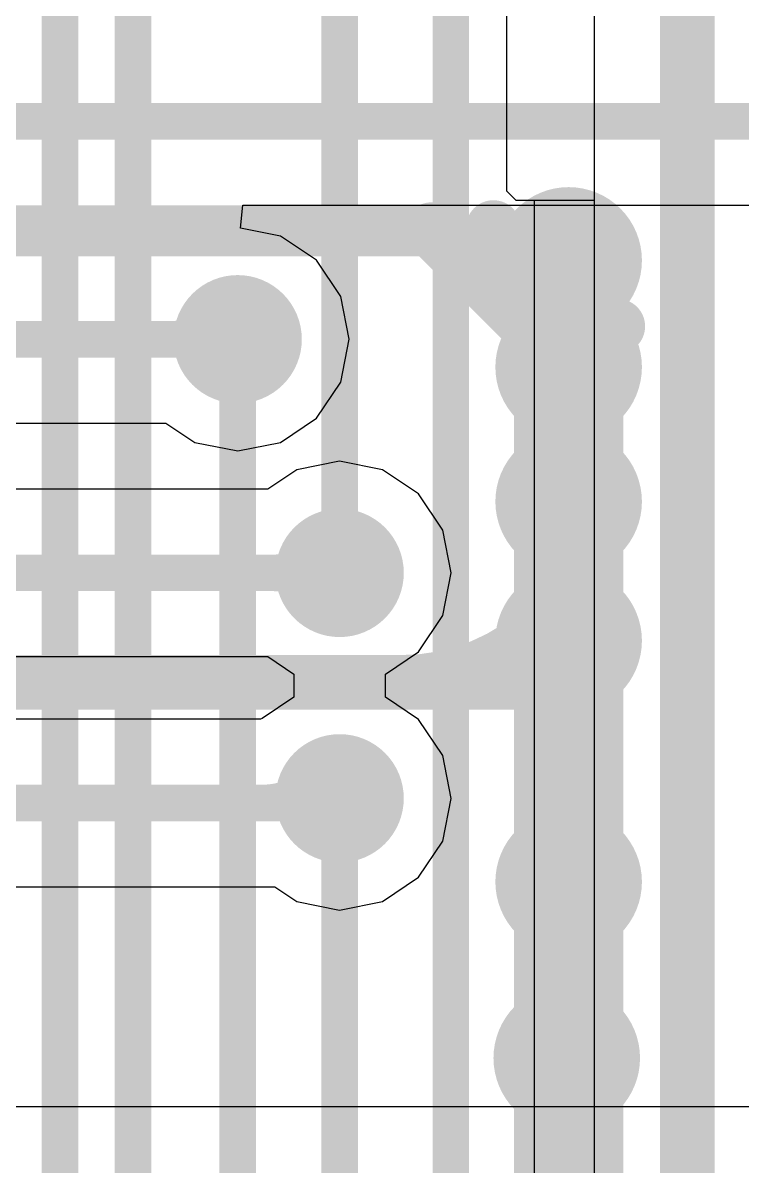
# Model space of a CAD drawing. Extents: x 81 to 196, y 150 to 213.
# Drawn here: x 98.4 to 102.34, y 184.87 to 191.13 of the extents above; entities that cross this region are included whole.
import ezdxf

# ---------------------------------------------------------------- set-up
doc = ezdxf.new("R2010")
doc.units = 0
doc.header["$MEASUREMENT"] = 0
for name, color, linetype in [('BOTTOMLAYER', 5, 'CONTINUOUS'), ('BOTTOMSOLDER', 6, 'CONTINUOUS'), ('MULTILAYER', 9, 'CONTINUOUS'), ('TOPLAYER', 1, 'CONTINUOUS')]:
    doc.layers.add(name, color=color, linetype=linetype)

msp = doc.modelspace()

# ---------------------------------------------------------------- linework, layer by layer
at = {"layer": 'BOTTOMLAYER'}
for p, q in [((99.593652, 190.006623), (99.6061, 190.133011)), ((99.6061, 190.133011), (103.951159, 190.133011)), ((99.811883, 189.963214), (99.593652, 190.006623)), ((100.010349, 189.830601), (99.811883, 189.963214)), ((100.142962, 189.632135), (100.010349, 189.830601)), ((100.189528, 189.398026), (100.142962, 189.632135)), ((100.142962, 189.163917), (100.189528, 189.398026)), ((100.010349, 188.965451), (100.142962, 189.163917)), ((88.69616, 188.939211), (99.18447, 188.939211)), ((99.18447, 188.939211), (99.343665, 188.832838)), ((99.811883, 188.832838), (100.010349, 188.965451)), ((99.343665, 188.832838), (99.577774, 188.786272)), ((99.577774, 188.786272), (99.811883, 188.832838)), ((99.902465, 188.683613), (99.74327, 188.57724)), ((100.136574, 188.730179), (99.902465, 188.683613)), ((100.370683, 188.683613), (100.136574, 188.730179)), ((100.569149, 188.550999), (100.370683, 188.683613)), ((99.74327, 188.57724), (88.745124, 188.57724)), ((100.701762, 188.352534), (100.569149, 188.550999)), ((100.748328, 188.118425), (100.701762, 188.352534)), ((100.701762, 187.884316), (100.748328, 188.118425)), ((100.569149, 187.68585), (100.701762, 187.884316)), ((100.387429, 187.564425), (100.569149, 187.68585)), ((88.833574, 187.659609), (99.74327, 187.659609)), ((99.74327, 187.659609), (99.885719, 187.564425)), ((99.885719, 187.564425), (99.885719, 187.437425)), ((100.387429, 187.437425), (100.387429, 187.564425)), ((99.885719, 187.437425), (99.712216, 187.32149)), ((100.569149, 187.316001), (100.387429, 187.437425)), ((99.702259, 187.316841), (88.833574, 187.316841)), ((99.702524, 187.317479), (99.702259, 187.316841)), ((99.702526, 187.317476), (99.702524, 187.317479)), ((99.712216, 187.32149), (99.702526, 187.317476)), ((100.701762, 187.117535), (100.569149, 187.316001)), ((100.748328, 186.883426), (100.701762, 187.117535)), ((100.701762, 186.649317), (100.748328, 186.883426)), ((100.569149, 186.450851), (100.701762, 186.649317)), ((100.370683, 186.318238), (100.569149, 186.450851)), ((88.833574, 186.399211), (99.781284, 186.399211)), ((99.781284, 186.399211), (99.902465, 186.318238)), ((99.902465, 186.318238), (100.136574, 186.271672)), ((100.136574, 186.271672), (100.370683, 186.318238)), ((103.951159, 185.193823), (94.381175, 185.193823))]:
    msp.add_line(p, q, dxfattribs=at)
for points, const_width in [([(105.72498, 190.591826), (97.647374, 190.591826)], 0.2), ([(100.639177, 189.991827), (97.028173, 189.991827)], 0.279999), ([(101.391575, 189.245626), (100.639177, 189.998025)], 0.299999), ([(99.577774, 189.398026), (86.801168, 189.398026)], 0.2), ([(100.136574, 188.118425), (88.671573, 188.118425)], 0.2), ([(101.162975, 187.518426), (101.391575, 187.747026)], 0.299999), ([(101.162975, 187.518426), (96.453574, 187.518426)], 0.299999), ([(100.136574, 186.858026), (86.801168, 186.858026)], 0.2)]:
    msp.add_lwpolyline(points, dxfattribs=dict(at, const_width=const_width))
for points, const_width in [([(101.301885, 189.950057, -0.372503), (100.639189, 189.998015)], 0.299999), ([(101.061187, 189.576019, -0.308381), (100.979072, 190.009661)], 0.299999), ([(101.372424, 189.26478, -0.308381), (101.254075, 189.88977)], 0.299999), ([(101.481265, 189.709595, -0.372503), (100.884416, 189.752785)], 0.299999), ([(101.660643, 189.469133, -0.372503), (101.129643, 189.507558)], 0.299999), ([(101.13551, 189.501691, -0.198912), (101.241576, 189.245626)], 0.299999), ([(101.391575, 189.395626, -0.198912), (101.13551, 189.501691)], 0.299999), ([(101.13551, 189.501691, -0.198912), (101.241576, 189.245626)], 0.299999), ([(101.391575, 189.395626, -0.198912), (101.13551, 189.501691)], 0.299999), ([(101.13551, 189.501691, -0.198912), (101.241576, 189.245626)], 0.299999), ([(101.391575, 189.395626, -0.198912), (101.13551, 189.501691)], 0.299999), ([(101.13551, 189.501691, -0.198912), (101.241576, 189.245626)], 0.299999), ([(101.391575, 189.395626, -0.198912), (101.13551, 189.501691)], 0.299999), ([(101.391575, 189.395626, -0.198912), (101.13551, 189.501691)], 0.299999), ([(101.13551, 189.501691, -0.198912), (101.241576, 189.245626)], 0.299999), ([(101.391575, 189.395626, -0.198912), (101.13551, 189.501691)], 0.299999), ([(101.13551, 189.501691, -0.198912), (101.241576, 189.245626)], 0.299999), ([(101.391575, 189.395626, -0.198912), (101.13551, 189.501691)], 0.299999), ([(101.13551, 189.501691, -0.198912), (101.241576, 189.245626)], 0.299999), ([(101.391575, 189.395626, -0.198912), (101.13551, 189.501691)], 0.299999), ([(101.13551, 189.501691, -0.198912), (101.241576, 189.245626)], 0.299999), ([(101.391575, 189.395626, -0.198912), (101.13551, 189.501691)], 0.299999), ([(101.13551, 189.501691, -0.198912), (101.241576, 189.245626)], 0.299999), ([(101.391575, 189.395626, -0.198912), (101.13551, 189.501691)], 0.299999), ([(101.13551, 189.501691, -0.198912), (101.241576, 189.245626)], 0.299999), ([(99.471709, 189.504091, -0.198912), (99.215644, 189.398026)], 0.2), ([(99.471709, 189.504091, -0.198912), (99.215644, 189.398026)], 0.2), ([(99.471709, 189.504091, -0.198912), (99.215644, 189.398026)], 0.2), ([(99.471709, 189.504091, -0.198912), (99.215644, 189.398026)], 0.2), ([(99.471709, 189.504091, -0.198912), (99.215644, 189.398026)], 0.2), ([(99.471709, 189.504091, -0.198912), (99.215644, 189.398026)], 0.2), ([(99.471709, 189.504091, -0.198912), (99.215644, 189.398026)], 0.2), ([(99.471709, 189.504091, -0.198912), (99.215644, 189.398026)], 0.2), ([(99.471709, 189.504091, -0.198912), (99.215644, 189.398026)], 0.2), ([(99.471709, 189.504091, -0.198912), (99.215644, 189.398026)], 0.2), ([(99.215644, 189.398026, -0.198912), (99.471709, 189.291961)], 0.2), ([(99.215644, 189.398026, -0.198912), (99.471709, 189.291961)], 0.2), ([(99.215644, 189.398026, -0.198912), (99.471709, 189.291961)], 0.2), ([(99.215644, 189.398026, -0.198912), (99.471709, 189.291961)], 0.2), ([(99.215644, 189.398026, -0.198912), (99.471709, 189.291961)], 0.2), ([(99.215644, 189.398026, -0.198912), (99.471709, 189.291961)], 0.2), ([(99.215644, 189.398026, -0.198912), (99.471709, 189.291961)], 0.2), ([(99.215644, 189.398026, -0.198912), (99.471709, 189.291961)], 0.2), ([(99.215644, 189.398026, -0.198912), (99.471709, 189.291961)], 0.2), ([(99.215644, 189.398026, -0.198912), (99.471709, 189.291961)], 0.2), ([(100.030509, 188.22449, -0.198912), (99.774444, 188.118425)], 0.2), ([(100.030509, 188.22449, -0.198912), (99.774444, 188.118425)], 0.2), ([(100.030509, 188.22449, -0.198912), (99.774444, 188.118425)], 0.2), ([(100.030509, 188.22449, -0.198912), (99.774444, 188.118425)], 0.2), ([(100.030509, 188.22449, -0.198912), (99.774444, 188.118425)], 0.2), ([(100.030509, 188.22449, -0.198912), (99.774444, 188.118425)], 0.2), ([(100.030509, 188.22449, -0.198912), (99.774444, 188.118425)], 0.2), ([(99.774444, 188.118425, -0.198912), (100.030509, 188.012359)], 0.2), ([(99.774444, 188.118425, -0.198912), (100.030509, 188.012359)], 0.2), ([(99.774444, 188.118425, -0.198912), (100.030509, 188.012359)], 0.2), ([(99.774444, 188.118425, -0.198912), (100.030509, 188.012359)], 0.2), ([(99.774444, 188.118425, -0.198912), (100.030509, 188.012359)], 0.2), ([(99.774444, 188.118425, -0.198912), (100.030509, 188.012359)], 0.2), ([(99.774444, 188.118425, -0.198912), (100.030509, 188.012359)], 0.2), ([(101.28551, 187.853091, -0.198912), (100.477554, 187.518426)], 0.299999), ([(101.28551, 187.853091, -0.198912), (100.477554, 187.518426)], 0.299999), ([(101.28551, 187.853091, -0.198912), (100.477554, 187.518426)], 0.299999), ([(101.28551, 187.853091, -0.198912), (100.477554, 187.518426)], 0.299999), ([(101.28551, 187.853091, -0.198912), (100.477554, 187.518426)], 0.299999), ([(101.28551, 187.853091, -0.198912), (100.477554, 187.518426)], 0.299999), ([(101.28551, 187.853091, -0.198912), (100.477554, 187.518426)], 0.299999), ([(101.28551, 187.853091, -0.198912), (100.477554, 187.518426)], 0.299999), ([(100.030509, 186.989491, -0.198912), (99.71312, 186.858026)], 0.2), ([(100.030509, 186.989491, -0.198912), (99.71312, 186.858026)], 0.2), ([(100.030509, 186.989491, -0.198912), (99.71312, 186.858026)], 0.2), ([(100.030509, 186.989491, -0.198912), (99.71312, 186.858026)], 0.2), ([(100.030509, 186.989491, -0.198912), (99.71312, 186.858026)], 0.2), ([(100.030509, 186.989491, -0.198912), (99.71312, 186.858026)], 0.2), ([(100.030509, 186.989491, -0.198912), (99.71312, 186.858026)], 0.2), ([(100.030509, 186.989491, -0.198912), (99.71312, 186.858026)], 0.2), ([(100.030509, 186.989491, -0.198912), (99.71312, 186.858026)], 0.2), ([(100.030509, 186.989491, -0.198912), (99.71312, 186.858026)], 0.2), ([(99.835764, 186.858026, -0.198912), (100.030509, 186.777361)], 0.2), ([(99.835764, 186.858026, -0.198912), (100.030509, 186.777361)], 0.2), ([(99.835764, 186.858026, -0.198912), (100.030509, 186.777361)], 0.2), ([(99.835764, 186.858026, -0.198912), (100.030509, 186.777361)], 0.2), ([(99.835764, 186.858026, -0.198912), (100.030509, 186.777361)], 0.2), ([(99.835764, 186.858026, -0.198912), (100.030509, 186.777361)], 0.2), ([(99.835764, 186.858026, -0.198912), (100.030509, 186.777361)], 0.2), ([(99.835764, 186.858026, -0.198912), (100.030509, 186.777361)], 0.2), ([(99.835764, 186.858026, -0.198912), (100.030509, 186.777361)], 0.2), ([(99.835764, 186.858026, -0.198912), (100.030509, 186.777361)], 0.2)]:
    msp.add_lwpolyline(points, format="xyb", dxfattribs=dict(at, const_width=const_width))
for points, const_width in [([(100.639189, 189.923016, 1), (100.639189, 190.073013, 1)], 0.15), ([(100.979072, 189.934662, 1), (100.979072, 190.084659, 1)], 0.15), ([(101.391575, 189.679826, 1), (101.391575, 189.979826, 1)], 0.299999), ([(101.301885, 189.875058, 1), (101.301885, 190.025055, 1)], 0.15), ([(101.254075, 189.814771, 1), (101.254075, 189.964769, 1)], 0.15), ([(100.884416, 189.677787, 1), (100.884416, 189.827784, 1)], 0.15), ([(101.481265, 189.634597, 1), (101.481265, 189.784594, 1)], 0.15), ([(101.061187, 189.50102, 1), (101.061187, 189.651018, 1)], 0.15), ([(99.577774, 189.273028, 1), (99.577774, 189.523024, 1)], 0.249999), ([(101.129643, 189.43256, 1), (101.129643, 189.582557, 1)], 0.15), ([(101.13551, 189.426692, 1), (101.13551, 189.57669, 1)], 0.15), ([(101.13551, 189.426692, 1), (101.13551, 189.57669, 1)], 0.15), ([(101.13551, 189.426692, 1), (101.13551, 189.57669, 1)], 0.15), ([(101.13551, 189.426692, 1), (101.13551, 189.57669, 1)], 0.15), ([(101.13551, 189.426692, 1), (101.13551, 189.57669, 1)], 0.15), ([(101.13551, 189.426692, 1), (101.13551, 189.57669, 1)], 0.15), ([(101.13551, 189.426692, 1), (101.13551, 189.57669, 1)], 0.15), ([(101.13551, 189.426692, 1), (101.13551, 189.57669, 1)], 0.15), ([(101.13551, 189.426692, 1), (101.13551, 189.57669, 1)], 0.15), ([(101.13551, 189.426692, 1), (101.13551, 189.57669, 1)], 0.15), ([(101.13551, 189.426692, 1), (101.13551, 189.57669, 1)], 0.15), ([(101.13551, 189.426692, 1), (101.13551, 189.57669, 1)], 0.15), ([(101.13551, 189.426692, 1), (101.13551, 189.57669, 1)], 0.15), ([(101.13551, 189.426692, 1), (101.13551, 189.57669, 1)], 0.15), ([(101.13551, 189.426692, 1), (101.13551, 189.57669, 1)], 0.15), ([(101.13551, 189.426692, 1), (101.13551, 189.57669, 1)], 0.15), ([(101.13551, 189.426692, 1), (101.13551, 189.57669, 1)], 0.15), ([(101.13551, 189.426692, 1), (101.13551, 189.57669, 1)], 0.15), ([(101.13551, 189.426692, 1), (101.13551, 189.57669, 1)], 0.15), ([(101.13551, 189.426692, 1), (101.13551, 189.57669, 1)], 0.15), ([(99.471709, 189.454091, 1), (99.471709, 189.554091, 1)], 0.1), ([(99.471709, 189.454091, 1), (99.471709, 189.554091, 1)], 0.1), ([(99.471709, 189.454091, 1), (99.471709, 189.554091, 1)], 0.1), ([(99.471709, 189.454091, 1), (99.471709, 189.554091, 1)], 0.1), ([(99.471709, 189.454091, 1), (99.471709, 189.554091, 1)], 0.1), ([(99.471709, 189.454091, 1), (99.471709, 189.554091, 1)], 0.1), ([(99.471709, 189.454091, 1), (99.471709, 189.554091, 1)], 0.1), ([(99.471709, 189.454091, 1), (99.471709, 189.554091, 1)], 0.1), ([(99.471709, 189.454091, 1), (99.471709, 189.554091, 1)], 0.1), ([(99.471709, 189.454091, 1), (99.471709, 189.554091, 1)], 0.1), ([(101.660643, 189.394135, 1), (101.660643, 189.544132, 1)], 0.15), ([(99.215644, 189.348026, 1), (99.215644, 189.448026, 1)], 0.1), ([(99.215644, 189.348026, 1), (99.215644, 189.448026, 1)], 0.1), ([(99.215644, 189.348026, 1), (99.215644, 189.448026, 1)], 0.1), ([(99.215644, 189.348026, 1), (99.215644, 189.448026, 1)], 0.1), ([(99.215644, 189.348026, 1), (99.215644, 189.448026, 1)], 0.1), ([(99.215644, 189.348026, 1), (99.215644, 189.448026, 1)], 0.1), ([(99.215644, 189.348026, 1), (99.215644, 189.448026, 1)], 0.1), ([(99.215644, 189.348026, 1), (99.215644, 189.448026, 1)], 0.1), ([(99.215644, 189.348026, 1), (99.215644, 189.448026, 1)], 0.1), ([(99.215644, 189.348026, 1), (99.215644, 189.448026, 1)], 0.1), ([(99.215644, 189.348026, 1), (99.215644, 189.448026, 1)], 0.1), ([(99.215644, 189.348026, 1), (99.215644, 189.448026, 1)], 0.1), ([(99.215644, 189.348026, 1), (99.215644, 189.448026, 1)], 0.1), ([(99.215644, 189.348026, 1), (99.215644, 189.448026, 1)], 0.1), ([(99.215644, 189.348026, 1), (99.215644, 189.448026, 1)], 0.1), ([(99.215644, 189.348026, 1), (99.215644, 189.448026, 1)], 0.1), ([(99.215644, 189.348026, 1), (99.215644, 189.448026, 1)], 0.1), ([(99.215644, 189.348026, 1), (99.215644, 189.448026, 1)], 0.1), ([(99.215644, 189.348026, 1), (99.215644, 189.448026, 1)], 0.1), ([(99.215644, 189.348026, 1), (99.215644, 189.448026, 1)], 0.1), ([(101.391575, 189.095626, 1), (101.391575, 189.395626, 1)], 0.299999), ([(101.391575, 189.320627, 1), (101.391575, 189.470624, 1)], 0.15), ([(101.391575, 189.320627, 1), (101.391575, 189.470624, 1)], 0.15), ([(101.391575, 189.320627, 1), (101.391575, 189.470624, 1)], 0.15), ([(101.391575, 189.320627, 1), (101.391575, 189.470624, 1)], 0.15), ([(101.391575, 189.320627, 1), (101.391575, 189.470624, 1)], 0.15), ([(101.391575, 189.320627, 1), (101.391575, 189.470624, 1)], 0.15), ([(101.391575, 189.320627, 1), (101.391575, 189.470624, 1)], 0.15), ([(101.391575, 189.320627, 1), (101.391575, 189.470624, 1)], 0.15), ([(101.391575, 189.320627, 1), (101.391575, 189.470624, 1)], 0.15), ([(101.391575, 189.320627, 1), (101.391575, 189.470624, 1)], 0.15), ([(99.471709, 189.241961, 1), (99.471709, 189.341961, 1)], 0.1), ([(99.471709, 189.241961, 1), (99.471709, 189.341961, 1)], 0.1), ([(99.471709, 189.241961, 1), (99.471709, 189.341961, 1)], 0.1), ([(99.471709, 189.241961, 1), (99.471709, 189.341961, 1)], 0.1), ([(99.471709, 189.241961, 1), (99.471709, 189.341961, 1)], 0.1), ([(99.471709, 189.241961, 1), (99.471709, 189.341961, 1)], 0.1), ([(99.471709, 189.241961, 1), (99.471709, 189.341961, 1)], 0.1), ([(99.471709, 189.241961, 1), (99.471709, 189.341961, 1)], 0.1), ([(99.471709, 189.241961, 1), (99.471709, 189.341961, 1)], 0.1), ([(99.471709, 189.241961, 1), (99.471709, 189.341961, 1)], 0.1), ([(101.241576, 189.170627, 1), (101.241576, 189.320625, 1)], 0.15), ([(101.241576, 189.170627, 1), (101.241576, 189.320625, 1)], 0.15), ([(101.241576, 189.170627, 1), (101.241576, 189.320625, 1)], 0.15), ([(101.241576, 189.170627, 1), (101.241576, 189.320625, 1)], 0.15), ([(101.241576, 189.170627, 1), (101.241576, 189.320625, 1)], 0.15), ([(101.241576, 189.170627, 1), (101.241576, 189.320625, 1)], 0.15), ([(101.241576, 189.170627, 1), (101.241576, 189.320625, 1)], 0.15), ([(101.241576, 189.170627, 1), (101.241576, 189.320625, 1)], 0.15), ([(101.241576, 189.170627, 1), (101.241576, 189.320625, 1)], 0.15), ([(101.241576, 189.170627, 1), (101.241576, 189.320625, 1)], 0.15), ([(101.372424, 189.189782, 1), (101.372424, 189.339779, 1)], 0.15), ([(100.136574, 187.993426, 1), (100.136574, 188.243423, 1)], 0.249999), ([(100.030509, 188.17449, 1), (100.030509, 188.27449, 1)], 0.1), ([(100.030509, 188.17449, 1), (100.030509, 188.27449, 1)], 0.1), ([(100.030509, 188.17449, 1), (100.030509, 188.27449, 1)], 0.1), ([(100.030509, 188.17449, 1), (100.030509, 188.27449, 1)], 0.1), ([(100.030509, 188.17449, 1), (100.030509, 188.27449, 1)], 0.1), ([(100.030509, 188.17449, 1), (100.030509, 188.27449, 1)], 0.1), ([(100.030509, 188.17449, 1), (100.030509, 188.27449, 1)], 0.1), ([(99.774444, 188.068425, 1), (99.774444, 188.168425, 1)], 0.1), ([(99.774444, 188.068425, 1), (99.774444, 188.168425, 1)], 0.1), ([(99.774444, 188.068425, 1), (99.774444, 188.168425, 1)], 0.1), ([(99.774444, 188.068425, 1), (99.774444, 188.168425, 1)], 0.1), ([(99.774444, 188.068425, 1), (99.774444, 188.168425, 1)], 0.1), ([(99.774444, 188.068425, 1), (99.774444, 188.168425, 1)], 0.1), ([(99.774444, 188.068425, 1), (99.774444, 188.168425, 1)], 0.1), ([(99.774444, 188.068425, 1), (99.774444, 188.168425, 1)], 0.1), ([(99.774444, 188.068425, 1), (99.774444, 188.168425, 1)], 0.1), ([(99.774444, 188.068425, 1), (99.774444, 188.168425, 1)], 0.1), ([(99.774444, 188.068425, 1), (99.774444, 188.168425, 1)], 0.1), ([(99.774444, 188.068425, 1), (99.774444, 188.168425, 1)], 0.1), ([(99.774444, 188.068425, 1), (99.774444, 188.168425, 1)], 0.1), ([(99.774444, 188.068425, 1), (99.774444, 188.168425, 1)], 0.1), ([(100.030509, 187.96236, 1), (100.030509, 188.062359, 1)], 0.1), ([(100.030509, 187.96236, 1), (100.030509, 188.062359, 1)], 0.1), ([(100.030509, 187.96236, 1), (100.030509, 188.062359, 1)], 0.1), ([(100.030509, 187.96236, 1), (100.030509, 188.062359, 1)], 0.1), ([(100.030509, 187.96236, 1), (100.030509, 188.062359, 1)], 0.1), ([(100.030509, 187.96236, 1), (100.030509, 188.062359, 1)], 0.1), ([(100.030509, 187.96236, 1), (100.030509, 188.062359, 1)], 0.1), ([(101.391575, 187.597026, 1), (101.391575, 187.897026, 1)], 0.299999), ([(101.28551, 187.778093, 1), (101.28551, 187.92809, 1)], 0.15), ([(101.28551, 187.778093, 1), (101.28551, 187.92809, 1)], 0.15), ([(101.28551, 187.778093, 1), (101.28551, 187.92809, 1)], 0.15), ([(101.28551, 187.778093, 1), (101.28551, 187.92809, 1)], 0.15), ([(101.28551, 187.778093, 1), (101.28551, 187.92809, 1)], 0.15), ([(101.28551, 187.778093, 1), (101.28551, 187.92809, 1)], 0.15), ([(101.28551, 187.778093, 1), (101.28551, 187.92809, 1)], 0.15), ([(101.28551, 187.778093, 1), (101.28551, 187.92809, 1)], 0.15), ([(100.477554, 187.443427, 1), (100.477554, 187.593425, 1)], 0.15), ([(100.477554, 187.443427, 1), (100.477554, 187.593425, 1)], 0.15), ([(100.477554, 187.443427, 1), (100.477554, 187.593425, 1)], 0.15), ([(100.477554, 187.443427, 1), (100.477554, 187.593425, 1)], 0.15), ([(100.477554, 187.443427, 1), (100.477554, 187.593425, 1)], 0.15), ([(100.477554, 187.443427, 1), (100.477554, 187.593425, 1)], 0.15), ([(100.477554, 187.443427, 1), (100.477554, 187.593425, 1)], 0.15), ([(100.477554, 187.443427, 1), (100.477554, 187.593425, 1)], 0.15), ([(100.136574, 186.758428, 1), (100.136574, 187.008424, 1)], 0.249999), ([(100.030509, 186.939491, 1), (100.030509, 187.039491, 1)], 0.1), ([(100.030509, 186.939491, 1), (100.030509, 187.039491, 1)], 0.1), ([(100.030509, 186.939491, 1), (100.030509, 187.039491, 1)], 0.1), ([(100.030509, 186.939491, 1), (100.030509, 187.039491, 1)], 0.1), ([(100.030509, 186.939491, 1), (100.030509, 187.039491, 1)], 0.1), ([(100.030509, 186.939491, 1), (100.030509, 187.039491, 1)], 0.1), ([(100.030509, 186.939491, 1), (100.030509, 187.039491, 1)], 0.1), ([(100.030509, 186.939491, 1), (100.030509, 187.039491, 1)], 0.1), ([(100.030509, 186.939491, 1), (100.030509, 187.039491, 1)], 0.1), ([(100.030509, 186.939491, 1), (100.030509, 187.039491, 1)], 0.1), ([(99.71312, 186.808026, 1), (99.71312, 186.908026, 1)], 0.1), ([(99.71312, 186.808026, 1), (99.71312, 186.908026, 1)], 0.1), ([(99.71312, 186.808026, 1), (99.71312, 186.908026, 1)], 0.1), ([(99.71312, 186.808026, 1), (99.71312, 186.908026, 1)], 0.1), ([(99.71312, 186.808026, 1), (99.71312, 186.908026, 1)], 0.1), ([(99.71312, 186.808026, 1), (99.71312, 186.908026, 1)], 0.1), ([(99.71312, 186.808026, 1), (99.71312, 186.908026, 1)], 0.1), ([(99.71312, 186.808026, 1), (99.71312, 186.908026, 1)], 0.1), ([(99.71312, 186.808026, 1), (99.71312, 186.908026, 1)], 0.1), ([(99.71312, 186.808026, 1), (99.71312, 186.908026, 1)], 0.1), ([(99.835764, 186.808026, 1), (99.835764, 186.908026, 1)], 0.1), ([(99.835764, 186.808026, 1), (99.835764, 186.908026, 1)], 0.1), ([(99.835764, 186.808026, 1), (99.835764, 186.908026, 1)], 0.1), ([(99.835764, 186.808026, 1), (99.835764, 186.908026, 1)], 0.1), ([(99.835764, 186.808026, 1), (99.835764, 186.908026, 1)], 0.1), ([(99.835764, 186.808026, 1), (99.835764, 186.908026, 1)], 0.1), ([(99.835764, 186.808026, 1), (99.835764, 186.908026, 1)], 0.1), ([(99.835764, 186.808026, 1), (99.835764, 186.908026, 1)], 0.1), ([(99.835764, 186.808026, 1), (99.835764, 186.908026, 1)], 0.1), ([(99.835764, 186.808026, 1), (99.835764, 186.908026, 1)], 0.1), ([(100.030509, 186.727361, 1), (100.030509, 186.827361, 1)], 0.1), ([(100.030509, 186.727361, 1), (100.030509, 186.827361, 1)], 0.1), ([(100.030509, 186.727361, 1), (100.030509, 186.827361, 1)], 0.1), ([(100.030509, 186.727361, 1), (100.030509, 186.827361, 1)], 0.1), ([(100.030509, 186.727361, 1), (100.030509, 186.827361, 1)], 0.1), ([(100.030509, 186.727361, 1), (100.030509, 186.827361, 1)], 0.1), ([(100.030509, 186.727361, 1), (100.030509, 186.827361, 1)], 0.1), ([(100.030509, 186.727361, 1), (100.030509, 186.827361, 1)], 0.1), ([(100.030509, 186.727361, 1), (100.030509, 186.827361, 1)], 0.1), ([(100.030509, 186.727361, 1), (100.030509, 186.827361, 1)], 0.1)]:
    msp.add_lwpolyline(points, format="xyb", close=True, dxfattribs=dict(at, const_width=const_width))
at = {"layer": 'BOTTOMSOLDER'}
for points, const_width in [([(101.391575, 189.629026, 1), (101.391575, 190.030626, 1)], 0.401599), ([(99.577774, 189.222228, 1), (99.577774, 189.573824, 1)], 0.351599), ([(101.391575, 189.044826, 1), (101.391575, 189.446426, 1)], 0.401599), ([(101.391575, 188.308226, 1), (101.391575, 188.709826, 1)], 0.401599), ([(100.136574, 187.942626, 1), (100.136574, 188.294223, 1)], 0.351599), ([(101.391575, 187.546226, 1), (101.391575, 187.947826, 1)], 0.401599), ([(100.136574, 186.707628, 1), (100.136574, 187.059224, 1)], 0.351599), ([(101.391575, 186.225426, 1), (101.391575, 186.627026, 1)], 0.401599), ([(101.381174, 185.260226, 1), (101.381174, 185.661826, 1)], 0.401599)]:
    msp.add_lwpolyline(points, format="xyb", close=True, dxfattribs=dict(at, const_width=const_width))
at = {"layer": 'MULTILAYER'}
for points, const_width in [([(101.391575, 189.679826, 1), (101.391575, 189.979826, 1)], 0.299999), ([(99.577774, 189.273028, 1), (99.577774, 189.523024, 1)], 0.249999), ([(101.391575, 189.095626, 1), (101.391575, 189.395626, 1)], 0.299999), ([(100.136574, 187.993426, 1), (100.136574, 188.243423, 1)], 0.249999), ([(101.391575, 187.597026, 1), (101.391575, 187.897026, 1)], 0.299999), ([(100.136574, 186.758428, 1), (100.136574, 187.008424, 1)], 0.249999)]:
    msp.add_lwpolyline(points, format="xyb", close=True, dxfattribs=dict(at, const_width=const_width))
at = {"layer": 'TOPLAYER'}
for p, q in [((101.050974, 191.760226), (101.050974, 190.210826)), ((101.533574, 190.160026), (101.533574, 191.608966)), ((101.050974, 190.210826), (101.101774, 190.160026)), ((101.101774, 190.160026), (101.533574, 190.160026)), ((101.204989, 190.160026), (101.531778, 190.160026)), ((101.204989, 181.561674), (101.204989, 190.160026)), ((101.531778, 190.160026), (101.531778, 182.717826))]:
    msp.add_line(p, q, dxfattribs=at)
for points, const_width in [([(98.603773, 180.75231), (98.603773, 194.097026)], 0.2), ([(100.136574, 188.118425), (100.136574, 194.122426)], 0.2), ([(99.003772, 180.917995), (99.003772, 193.243624)], 0.2), ([(100.746174, 181.371626), (100.746174, 192.217426)], 0.2), ([(102.041574, 182.717826), (102.041574, 191.495825)], 0.299999), ([(101.391575, 187.747026), (101.391575, 189.829826)], 0.599999), ([(99.577774, 181.041426), (99.577774, 189.398026)], 0.2), ([(101.391575, 186.426226), (101.391575, 187.747026)], 0.599999), ([(100.136574, 181.219226), (100.136574, 186.883426)], 0.2), ([(101.391575, 182.148625), (101.391575, 186.426226)], 0.599999)]:
    msp.add_lwpolyline(points, dxfattribs=dict(at, const_width=const_width))
for points, const_width in [([(101.391575, 189.679826, 1), (101.391575, 189.979826, 1)], 0.299999), ([(99.577774, 189.273028, 1), (99.577774, 189.523024, 1)], 0.249999), ([(101.391575, 189.095626, 1), (101.391575, 189.395626, 1)], 0.299999), ([(99.471709, 189.241961, 1), (99.471709, 189.341961, 1)], 0.1), ([(99.471709, 189.241961, 1), (99.471709, 189.341961, 1)], 0.1), ([(99.471709, 189.241961, 1), (99.471709, 189.341961, 1)], 0.1), ([(99.471709, 189.241961, 1), (99.471709, 189.341961, 1)], 0.1), ([(99.471709, 189.241961, 1), (99.471709, 189.341961, 1)], 0.1), ([(99.471709, 189.241961, 1), (99.471709, 189.341961, 1)], 0.1), ([(99.471709, 189.241961, 1), (99.471709, 189.341961, 1)], 0.1), ([(99.471709, 189.241961, 1), (99.471709, 189.341961, 1)], 0.1), ([(99.471709, 189.241961, 1), (99.471709, 189.341961, 1)], 0.1), ([(99.471709, 189.241961, 1), (99.471709, 189.341961, 1)], 0.1), ([(99.683839, 189.241961, 1), (99.683839, 189.341961, 1)], 0.1), ([(99.683839, 189.241961, 1), (99.683839, 189.341961, 1)], 0.1), ([(99.683839, 189.241961, 1), (99.683839, 189.341961, 1)], 0.1), ([(99.683839, 189.241961, 1), (99.683839, 189.341961, 1)], 0.1), ([(99.683839, 189.241961, 1), (99.683839, 189.341961, 1)], 0.1), ([(99.683839, 189.241961, 1), (99.683839, 189.341961, 1)], 0.1), ([(99.683839, 189.241961, 1), (99.683839, 189.341961, 1)], 0.1), ([(99.683839, 189.241961, 1), (99.683839, 189.341961, 1)], 0.1), ([(99.683839, 189.241961, 1), (99.683839, 189.341961, 1)], 0.1), ([(99.683839, 189.241961, 1), (99.683839, 189.341961, 1)], 0.1), ([(99.577774, 188.985896, 1), (99.577774, 189.085896, 1)], 0.1), ([(99.577774, 188.985896, 1), (99.577774, 189.085896, 1)], 0.1), ([(99.577774, 188.985896, 1), (99.577774, 189.085896, 1)], 0.1), ([(99.577774, 188.985896, 1), (99.577774, 189.085896, 1)], 0.1), ([(99.577774, 188.985896, 1), (99.577774, 189.085896, 1)], 0.1), ([(99.577774, 188.985896, 1), (99.577774, 189.085896, 1)], 0.1), ([(99.577774, 188.985896, 1), (99.577774, 189.085896, 1)], 0.1), ([(99.577774, 188.985896, 1), (99.577774, 189.085896, 1)], 0.1), ([(99.577774, 188.985896, 1), (99.577774, 189.085896, 1)], 0.1), ([(99.577774, 188.985896, 1), (99.577774, 189.085896, 1)], 0.1), ([(99.577774, 188.985896, 1), (99.577774, 189.085896, 1)], 0.1), ([(99.577774, 188.985896, 1), (99.577774, 189.085896, 1)], 0.1), ([(99.577774, 188.985896, 1), (99.577774, 189.085896, 1)], 0.1), ([(99.577774, 188.985896, 1), (99.577774, 189.085896, 1)], 0.1), ([(99.577774, 188.985896, 1), (99.577774, 189.085896, 1)], 0.1), ([(99.577774, 188.985896, 1), (99.577774, 189.085896, 1)], 0.1), ([(99.577774, 188.985896, 1), (99.577774, 189.085896, 1)], 0.1), ([(99.577774, 188.985896, 1), (99.577774, 189.085896, 1)], 0.1), ([(99.577774, 188.985896, 1), (99.577774, 189.085896, 1)], 0.1), ([(99.577774, 188.985896, 1), (99.577774, 189.085896, 1)], 0.1), ([(101.391575, 188.359026, 1), (101.391575, 188.659026, 1)], 0.299999), ([(100.136574, 188.430555, 1), (100.136574, 188.530555, 1)], 0.1), ([(100.136574, 188.430555, 1), (100.136574, 188.530555, 1)], 0.1), ([(100.136574, 188.430555, 1), (100.136574, 188.530555, 1)], 0.1), ([(100.136574, 188.430555, 1), (100.136574, 188.530555, 1)], 0.1), ([(100.136574, 188.430555, 1), (100.136574, 188.530555, 1)], 0.1), ([(100.136574, 188.430555, 1), (100.136574, 188.530555, 1)], 0.1), ([(100.136574, 188.430555, 1), (100.136574, 188.530555, 1)], 0.1), ([(100.136574, 188.430555, 1), (100.136574, 188.530555, 1)], 0.1), ([(100.136574, 188.430555, 1), (100.136574, 188.530555, 1)], 0.1), ([(100.136574, 188.430555, 1), (100.136574, 188.530555, 1)], 0.1), ([(100.136574, 188.430555, 1), (100.136574, 188.530555, 1)], 0.1), ([(100.136574, 188.430555, 1), (100.136574, 188.530555, 1)], 0.1), ([(100.136574, 188.430555, 1), (100.136574, 188.530555, 1)], 0.1), ([(100.136574, 188.430555, 1), (100.136574, 188.530555, 1)], 0.1), ([(100.136574, 187.993426, 1), (100.136574, 188.243423, 1)], 0.249999), ([(100.030509, 188.17449, 1), (100.030509, 188.27449, 1)], 0.1), ([(100.030509, 188.17449, 1), (100.030509, 188.27449, 1)], 0.1), ([(100.030509, 188.17449, 1), (100.030509, 188.27449, 1)], 0.1), ([(100.030509, 188.17449, 1), (100.030509, 188.27449, 1)], 0.1), ([(100.030509, 188.17449, 1), (100.030509, 188.27449, 1)], 0.1), ([(100.030509, 188.17449, 1), (100.030509, 188.27449, 1)], 0.1), ([(100.030509, 188.17449, 1), (100.030509, 188.27449, 1)], 0.1), ([(100.242639, 188.17449, 1), (100.242639, 188.27449, 1)], 0.1), ([(100.242639, 188.17449, 1), (100.242639, 188.27449, 1)], 0.1), ([(100.242639, 188.17449, 1), (100.242639, 188.27449, 1)], 0.1), ([(100.242639, 188.17449, 1), (100.242639, 188.27449, 1)], 0.1), ([(100.242639, 188.17449, 1), (100.242639, 188.27449, 1)], 0.1), ([(100.242639, 188.17449, 1), (100.242639, 188.27449, 1)], 0.1), ([(100.242639, 188.17449, 1), (100.242639, 188.27449, 1)], 0.1), ([(101.391575, 187.597026, 1), (101.391575, 187.897026, 1)], 0.299999), ([(100.136574, 186.758428, 1), (100.136574, 187.008424, 1)], 0.249999), ([(100.030509, 186.727361, 1), (100.030509, 186.827361, 1)], 0.1), ([(100.030509, 186.727361, 1), (100.030509, 186.827361, 1)], 0.1), ([(100.030509, 186.727361, 1), (100.030509, 186.827361, 1)], 0.1), ([(100.030509, 186.727361, 1), (100.030509, 186.827361, 1)], 0.1), ([(100.030509, 186.727361, 1), (100.030509, 186.827361, 1)], 0.1), ([(100.030509, 186.727361, 1), (100.030509, 186.827361, 1)], 0.1), ([(100.030509, 186.727361, 1), (100.030509, 186.827361, 1)], 0.1), ([(100.030509, 186.727361, 1), (100.030509, 186.827361, 1)], 0.1), ([(100.030509, 186.727361, 1), (100.030509, 186.827361, 1)], 0.1), ([(100.030509, 186.727361, 1), (100.030509, 186.827361, 1)], 0.1), ([(100.242639, 186.727361, 1), (100.242639, 186.827361, 1)], 0.1), ([(100.242639, 186.727361, 1), (100.242639, 186.827361, 1)], 0.1), ([(100.242639, 186.727361, 1), (100.242639, 186.827361, 1)], 0.1), ([(100.242639, 186.727361, 1), (100.242639, 186.827361, 1)], 0.1), ([(100.242639, 186.727361, 1), (100.242639, 186.827361, 1)], 0.1), ([(100.242639, 186.727361, 1), (100.242639, 186.827361, 1)], 0.1), ([(100.242639, 186.727361, 1), (100.242639, 186.827361, 1)], 0.1), ([(100.242639, 186.727361, 1), (100.242639, 186.827361, 1)], 0.1), ([(100.242639, 186.727361, 1), (100.242639, 186.827361, 1)], 0.1), ([(100.242639, 186.727361, 1), (100.242639, 186.827361, 1)], 0.1), ([(101.391575, 186.276226, 1), (101.391575, 186.576226, 1)], 0.299999), ([(100.136574, 186.471296, 1), (100.136574, 186.571296, 1)], 0.1), ([(100.136574, 186.471296, 1), (100.136574, 186.571296, 1)], 0.1), ([(100.136574, 186.471296, 1), (100.136574, 186.571296, 1)], 0.1), ([(100.136574, 186.471296, 1), (100.136574, 186.571296, 1)], 0.1), ([(100.136574, 186.471296, 1), (100.136574, 186.571296, 1)], 0.1), ([(100.136574, 186.471296, 1), (100.136574, 186.571296, 1)], 0.1), ([(100.136574, 186.471296, 1), (100.136574, 186.571296, 1)], 0.1), ([(100.136574, 186.471296, 1), (100.136574, 186.571296, 1)], 0.1), ([(100.136574, 186.471296, 1), (100.136574, 186.571296, 1)], 0.1), ([(100.136574, 186.471296, 1), (100.136574, 186.571296, 1)], 0.1), ([(100.136574, 186.471296, 1), (100.136574, 186.571296, 1)], 0.1), ([(100.136574, 186.471296, 1), (100.136574, 186.571296, 1)], 0.1), ([(100.136574, 186.471296, 1), (100.136574, 186.571296, 1)], 0.1), ([(100.136574, 186.471296, 1), (100.136574, 186.571296, 1)], 0.1), ([(100.136574, 186.471296, 1), (100.136574, 186.571296, 1)], 0.1), ([(100.136574, 186.471296, 1), (100.136574, 186.571296, 1)], 0.1), ([(100.136574, 186.471296, 1), (100.136574, 186.571296, 1)], 0.1), ([(100.136574, 186.471296, 1), (100.136574, 186.571296, 1)], 0.1), ([(100.136574, 186.471296, 1), (100.136574, 186.571296, 1)], 0.1), ([(100.136574, 186.471296, 1), (100.136574, 186.571296, 1)], 0.1), ([(101.381174, 185.311026, 1), (101.381174, 185.611026, 1)], 0.299999)]:
    msp.add_lwpolyline(points, format="xyb", close=True, dxfattribs=dict(at, const_width=const_width))
at = {"layer": 'TOPLAYER', "const_width": 0.2}
for points in [[(99.471709, 189.291961, -0.198912), (99.577774, 189.035896)], [(99.471709, 189.291961, -0.198912), (99.577774, 189.035896)], [(99.471709, 189.291961, -0.198912), (99.577774, 189.035896)], [(99.471709, 189.291961, -0.198912), (99.577774, 189.035896)], [(99.471709, 189.291961, -0.198912), (99.577774, 189.035896)], [(99.471709, 189.291961, -0.198912), (99.577774, 189.035896)], [(99.471709, 189.291961, -0.198912), (99.577774, 189.035896)], [(99.471709, 189.291961, -0.198912), (99.577774, 189.035896)], [(99.471709, 189.291961, -0.198912), (99.577774, 189.035896)], [(99.471709, 189.291961, -0.198912), (99.577774, 189.035896)], [(99.577774, 189.035896, -0.198912), (99.683839, 189.291961)], [(99.577774, 189.035896, -0.198912), (99.683839, 189.291961)], [(99.577774, 189.035896, -0.198912), (99.683839, 189.291961)], [(99.577774, 189.035896, -0.198912), (99.683839, 189.291961)], [(99.577774, 189.035896, -0.198912), (99.683839, 189.291961)], [(99.577774, 189.035896, -0.198912), (99.683839, 189.291961)], [(99.577774, 189.035896, -0.198912), (99.683839, 189.291961)], [(99.577774, 189.035896, -0.198912), (99.683839, 189.291961)], [(99.577774, 189.035896, -0.198912), (99.683839, 189.291961)], [(99.577774, 189.035896, -0.198912), (99.683839, 189.291961)], [(100.136574, 188.480555, -0.198912), (100.030509, 188.22449)], [(100.136574, 188.480555, -0.198912), (100.030509, 188.22449)], [(100.136574, 188.480555, -0.198912), (100.030509, 188.22449)], [(100.136574, 188.480555, -0.198912), (100.030509, 188.22449)], [(100.136574, 188.480555, -0.198912), (100.030509, 188.22449)], [(100.136574, 188.480555, -0.198912), (100.030509, 188.22449)], [(100.136574, 188.480555, -0.198912), (100.030509, 188.22449)], [(100.242639, 188.22449, -0.198912), (100.136574, 188.480555)], [(100.242639, 188.22449, -0.198912), (100.136574, 188.480555)], [(100.242639, 188.22449, -0.198912), (100.136574, 188.480555)], [(100.242639, 188.22449, -0.198912), (100.136574, 188.480555)], [(100.242639, 188.22449, -0.198912), (100.136574, 188.480555)], [(100.242639, 188.22449, -0.198912), (100.136574, 188.480555)], [(100.242639, 188.22449, -0.198912), (100.136574, 188.480555)], [(100.030509, 186.777361, -0.198912), (100.136574, 186.521296)], [(100.030509, 186.777361, -0.198912), (100.136574, 186.521296)], [(100.030509, 186.777361, -0.198912), (100.136574, 186.521296)], [(100.030509, 186.777361, -0.198912), (100.136574, 186.521296)], [(100.030509, 186.777361, -0.198912), (100.136574, 186.521296)], [(100.030509, 186.777361, -0.198912), (100.136574, 186.521296)], [(100.030509, 186.777361, -0.198912), (100.136574, 186.521296)], [(100.030509, 186.777361, -0.198912), (100.136574, 186.521296)], [(100.030509, 186.777361, -0.198912), (100.136574, 186.521296)], [(100.030509, 186.777361, -0.198912), (100.136574, 186.521296)], [(100.136574, 186.521296, -0.198912), (100.242639, 186.777361)], [(100.136574, 186.521296, -0.198912), (100.242639, 186.777361)], [(100.136574, 186.521296, -0.198912), (100.242639, 186.777361)], [(100.136574, 186.521296, -0.198912), (100.242639, 186.777361)], [(100.136574, 186.521296, -0.198912), (100.242639, 186.777361)], [(100.136574, 186.521296, -0.198912), (100.242639, 186.777361)], [(100.136574, 186.521296, -0.198912), (100.242639, 186.777361)], [(100.136574, 186.521296, -0.198912), (100.242639, 186.777361)], [(100.136574, 186.521296, -0.198912), (100.242639, 186.777361)], [(100.136574, 186.521296, -0.198912), (100.242639, 186.777361)]]:
    msp.add_lwpolyline(points, format="xyb", dxfattribs=at)

doc.saveas('drawing.dxf')
